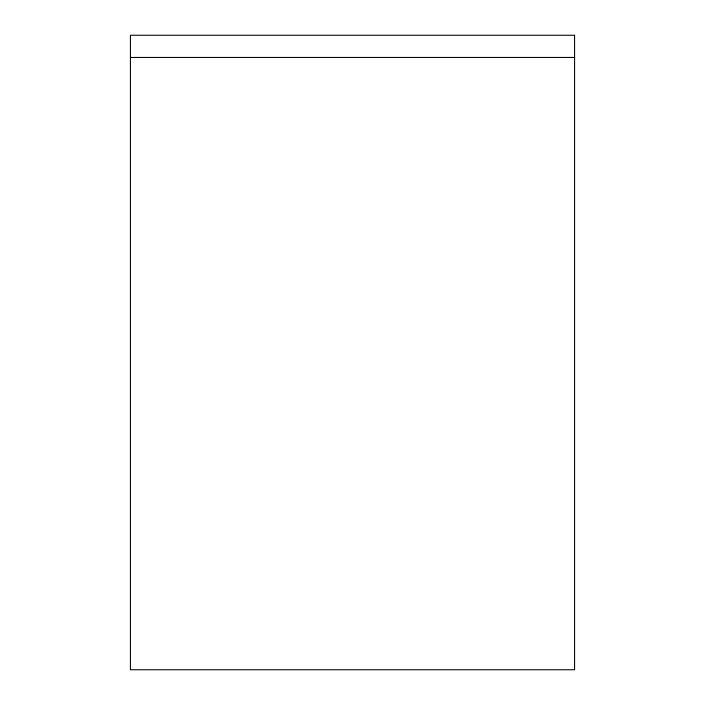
<?xml version="1.0" encoding="UTF-8"?>
<svg xmlns="http://www.w3.org/2000/svg" width="705" height="705" viewBox="0 0 705 705"><rect width="100%" height="100%" fill="white"/><g stroke="black" fill="none" stroke-linecap="round" stroke-linejoin="round"><path stroke-width="1.06" d="M130.425 57.458L574.575 57.458M574.575 35.25L130.425 35.25L130.425 669.75L574.575 669.75L574.575 35.25"/></g></svg>
